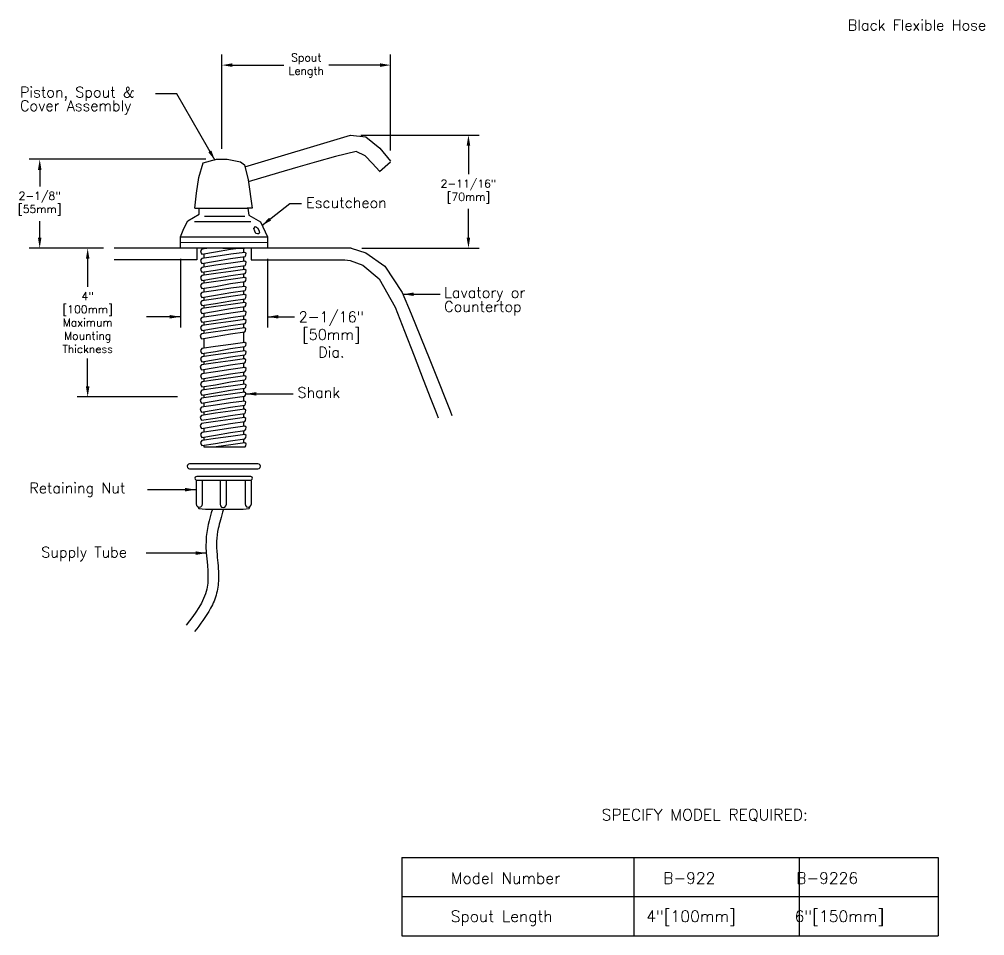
# Model space of a CAD drawing. Header units: inches. Extents: x 14 to 79.8, y -35.5 to 34.6.
# Drawn here: x 19.61 to 42.43, y 3.6 to 25.26 of the extents above; entities that cross this region are included whole.
import ezdxf

# ---------------------------------------------------------------- set-up
doc = ezdxf.new("R2010")
doc.units = ezdxf.units.IN
doc.header["$MEASUREMENT"] = 0
doc.header["$PDMODE"] = 35
doc.header["$PDSIZE"] = 0.000315
doc.layers.get('0').update_dxf_attribs({"linetype": 'CONTINUOUS'})
doc.layers.get('Defpoints').update_dxf_attribs({"linetype": 'CONTINUOUS'})
doc.layers.add('detail', color=4, linetype='CONTINUOUS')
doc.layers.add('dim', color=1, linetype='CONTINUOUS')
doc.styles.add('DIM_S.5', font='simplex.shx', dxfattribs={"height": 0.1875})
doc.dimstyles.new('DIM_S_7', dxfattribs={"dimtxt": 0.12, "dimasz": 0.25, "dimexe": 0.25, "dimexo": 0.25, "dimgap": 0.09375, "dimtad": 1, "dimtih": 1, "dimtoh": 1, "dimdec": 4, "dimrnd": 0.0625, "dimzin": 0, "dimdsep": 46, "dimlunit": 4, "dimtxsty": 'DIM_S.5', "dimcen": 0.09375, "dimaunit": 1, "dimadec": 0, "dimazin": 0, "dimtfac": 1, "dimtdec": 4, "dimtofl": 0, "dimtmove": 2, "dimatfit": 3, "dimfxl": 1, "dimtolj": 1, "dimtzin": 0, "dimarcsym": 0})

# ---------------------------------------------------------------- blocks, each defined once
blk = doc.blocks.new('*D2')
at = {"color": 0, "linetype": 'ByBlock'}
for p, q in [((28.368, 20.29), (24.189, 20.29)), ((24.439, 20.04), (24.439, 19.651)), ((24.439, 18.44), (24.439, 18.829)), ((25.947, 18.19), (24.189, 18.19))]:
    blk.add_line(p, q, dxfattribs=at)
for points in [[(24.398, 20.04), (24.481, 20.04), (24.439, 20.29)], [(24.398, 18.44), (24.481, 18.44), (24.439, 18.19)]]:
    blk.add_solid(points, dxfattribs=at)
at = {"layer": 'Defpoints', "color": 0, "linetype": 'ByBlock'}
for p in [(28.618, 20.29), (24.439, 18.19), (26.197, 18.19)]:
    blk.add_point(p, dxfattribs=at)
at = {"color": 0, "linetype": 'ByBlock', "insert": (24.439, 19.24), "char_height": 0.1875, "attachment_point": 5, "style": 'DIM_S.5'}
blk.add_mtext('\\A1;2-1/8"\\P[55mm]', dxfattribs=at)
blk = doc.blocks.new('*D3')
at = {"color": 0, "linetype": 'ByBlock'}
for p, q in [((5.175, 22.198), (5.175, 24.424)), ((9.164, 22.153), (9.164, 24.424)), ((5.425, 24.174), (6.639, 24.174)), ((8.914, 24.174), (7.701, 24.174))]:
    blk.add_line(p, q, dxfattribs=at)
for points in [[(5.425, 24.216), (5.425, 24.132), (5.175, 24.174)], [(8.914, 24.216), (8.914, 24.132), (9.164, 24.174)]]:
    blk.add_solid(points, dxfattribs=at)
at = {"layer": 'Defpoints', "color": 0, "linetype": 'ByBlock'}
for p in [(9.164, 24.174), (5.175, 21.948), (9.164, 21.903)]:
    blk.add_point(p, dxfattribs=at)
at = {"color": 0, "linetype": 'ByBlock', "insert": (7.17, 24.165), "char_height": 0.1875, "attachment_point": 5, "style": 'DIM_S.5'}
blk.add_mtext('\\A1;Spout\\PLength', dxfattribs=at)
blk = doc.blocks.new('*D4')
at = {"layer": 'Defpoints', "color": 0, "linetype": 'Continuous'}
for p in [(27.434, 22.522), (27.453, 19.847), (30.224, 19.847)]:
    blk.add_point(p, dxfattribs=at)
at = {"layer": 'dim', "color": 0, "linetype": 'Continuous', "lineweight": -2}
for p, q in [((27.684, 22.522), (30.474, 22.522)), ((30.224, 22.272), (30.224, 21.595)), ((30.224, 20.097), (30.224, 20.774)), ((27.703, 19.847), (30.474, 19.847))]:
    blk.add_line(p, q, dxfattribs=at)
at = {"layer": 'dim', "color": 0, "linetype": 'Continuous'}
for points in [[(30.182, 22.272), (30.265, 22.272), (30.224, 22.522)], [(30.182, 20.097), (30.265, 20.097), (30.224, 19.847)]]:
    blk.add_solid(points, dxfattribs=at)
at = {"layer": 'dim', "color": 0, "linetype": 'Continuous', "insert": (30.224, 21.185), "char_height": 0.1875, "attachment_point": 5, "style": 'DIM_S.5'}
blk.add_mtext('\\A1;2-11/16"\\P[70mm]', dxfattribs=at)
blk = doc.blocks.new('*D5')
at = {"layer": 'Defpoints', "color": 0, "linetype": 'Continuous'}
for p in [(21.848, 19.847), (21.224, 16.33), (23.596, 16.33)]:
    blk.add_point(p, dxfattribs=at)
at = {"layer": 'dim', "color": 0, "linetype": 'Continuous', "lineweight": -2}
for p, q in [((21.598, 19.847), (20.974, 19.847)), ((21.224, 19.597), (21.224, 18.937)), ((21.224, 16.58), (21.224, 17.241)), ((23.346, 16.33), (20.974, 16.33))]:
    blk.add_line(p, q, dxfattribs=at)
at = {"layer": 'dim', "color": 0, "linetype": 'Continuous'}
for points in [[(21.183, 19.597), (21.266, 19.597), (21.224, 19.847)], [(21.183, 16.58), (21.266, 16.58), (21.224, 16.33)]]:
    blk.add_solid(points, dxfattribs=at)
at = {"layer": 'dim', "color": 0, "linetype": 'Continuous', "insert": (21.224, 18.089), "char_height": 0.1875, "attachment_point": 5, "style": 'DIM_S.5'}
blk.add_mtext('\\A1;4"\\P[100mm]\\PMaximum\\PMounting\\PThickness', dxfattribs=at)

msp = doc.modelspace()

# ---------------------------------------------------------------- linework, layer by layer
at = {"layer": 'detail', "linetype": 'Continuous'}
for p, q in [((24.94257, 21.76648), (27.43422, 22.52202)), ((24.83462, 21.89058), (24.93111, 21.81502)), ((25.01385, 21.46468), (25.11034, 20.7915)), ((23.85691, 20.65373), (23.8632, 20.7915)), ((25.11034, 20.7915), (24.9931, 20.7915)), ((25.0134, 20.7915), (25.03452, 20.63043)), ((23.5939, 20.493), (23.85691, 20.65373)), ((25.03452, 20.63043), (25.31016, 20.47239)), ((25.31016, 20.47239), (25.47792, 20.11522)), ((25.47792, 20.11522), (25.47792, 19.84727)), ((27.45332, 19.84727), (21.84808, 19.84727)), ((26.04167, 19.84727), (22.72917, 19.84727)), ((23.80275, 19.84951), (23.80338, 19.57042)), ((25.47792, 19.84727), (24.93111, 19.84727)), ((23.80338, 19.57042), (21.84808, 19.56804))]:
    msp.add_line(p, q, dxfattribs=at)
for points in [[(27.43422, 22.52202), (27.79827, 22.47496), (28.13117, 22.2129), (28.38542, 21.90253)], [(23.95229, 21.86306), (24.26947, 21.94752), (24.52358, 21.94752), (24.83462, 21.89058)], [(27.57205, 22.1292), (27.08371, 22.01125), (26.62979, 21.88803), (26.18843, 21.75922), (25.73782, 21.62447), (25.02102, 21.41465)], [(28.12349, 21.66893), (27.95602, 21.84473), (27.7855, 22.03124), (27.57205, 22.1292)], [(23.75932, 20.7915), (23.79402, 21.14717), (23.85325, 21.51657), (23.95229, 21.86306)], [(24.93111, 21.81502), (25.01385, 21.46468)], [(28.38542, 21.88375), (28.12349, 21.65015)], [(23.75932, 20.7915), (24.9931, 20.7915)], [(23.98271, 20.60629), (24.27844, 20.60723), (24.71718, 20.60759), (24.94262, 20.60764)], [(23.41542, 19.84727), (23.41542, 20.11235), (23.49437, 20.31616), (23.5939, 20.493)], [(23.7506, 20.47915), (24.10928, 20.47915), (24.7422, 20.47915), (25.07975, 20.47915)], [(25.19997, 20.19077), (25.1752, 20.24876), (25.14889, 20.31594), (25.19302, 20.35565)], [(25.19302, 20.35565), (25.23619, 20.32917), (25.26709, 20.27215), (25.28264, 20.2182)], [(23.41606, 20.11337), (25.4779, 20.11528)], [(25.28264, 20.2182), (25.27037, 20.18513), (25.23516, 20.1826), (25.19997, 20.19077)], [(23.41542, 19.98574), (25.47792, 19.98466)], [(23.95924, 19.84727), (24.00742, 19.84727), (23.41542, 19.84727)], [(24.09567, 19.84727), (23.92367, 19.82207), (23.89208, 19.78049), (23.90787, 19.72988), (23.92367, 19.70524), (24.24792, 19.75777), (24.60286, 19.82169), (24.78841, 19.84727)], [(24.09567, 19.84727), (23.92367, 19.82207), (23.89208, 19.78049), (23.90787, 19.72988), (23.92367, 19.70524), (24.24792, 19.75777), (24.60286, 19.82169), (24.78841, 19.84727)], [(23.97025, 19.84727), (23.97025, 19.8289)], [(23.97025, 19.71278), (23.97025, 19.61036)], [(24.39346, 19.84727), (23.9799, 19.84727)], [(24.42107, 19.84727), (24.93111, 19.84727)], [(24.91102, 19.84727), (24.91102, 19.74421)], [(24.91102, 19.64569), (24.91102, 19.53465)], [(27.45332, 19.84727), (25.08527, 19.84727), (25.08502, 19.56999), (27.30032, 19.56804)], [(27.45332, 19.84727), (27.80176, 19.73581), (28.24776, 19.41891), (28.6582, 18.7966)], [(23.97025, 19.49434), (23.97025, 19.40077)], [(24.91102, 19.43607), (24.91102, 19.34013)], [(27.30032, 19.56804), (27.42943, 19.5577), (27.72715, 19.44869), (28.11131, 19.1199), (28.49023, 18.45098)], [(23.97025, 19.28472), (23.97025, 19.20627)], [(24.91102, 19.24163), (24.91102, 19.15021)], [(23.97025, 19.09022), (23.97025, 19.01637)], [(24.91102, 19.05171), (24.91102, 18.94065)], [(23.97025, 18.90034), (23.97025, 18.80679)], [(24.91102, 18.84208), (24.91102, 18.74615)], [(28.6582, 18.7966), (28.86961, 18.29855), (29.09399, 17.75276), (29.31474, 17.20458), (29.51529, 16.69931), (29.67907, 16.28229), (29.78948, 15.99885), (29.82997, 15.89429)], [(23.97025, 18.69072), (23.97025, 18.61229)], [(23.97025, 18.49621), (23.97025, 18.4277)], [(24.91102, 18.64765), (24.91102, 18.56147)], [(23.97025, 18.31161), (23.97025, 18.21803)], [(24.91102, 18.46296), (24.91102, 18.35192)], [(24.91102, 18.2534), (24.91102, 18.15739)], [(28.49023, 18.45098), (28.71069, 17.88852), (28.9396, 17.30176), (29.15532, 16.74716), (29.33621, 16.28114), (29.46062, 15.96013), (29.50689, 15.8406)], [(23.97025, 18.10198), (23.97025, 18.02353)], [(24.91102, 18.05889), (24.91102, 17.96298)], [(23.97025, 17.90746), (23.97025, 17.82919)], [(24.91102, 17.86447), (24.91102, 17.67643)], [(23.97025, 17.71324), (23.97025, 17.67643)], [(23.97025, 17.67643), (23.97025, 17.48062)], [(24.91102, 17.67643), (24.91102, 17.61443)], [(23.97025, 17.36463), (23.97025, 17.28619)], [(24.91102, 17.51593), (24.91102, 17.41993)], [(23.97025, 17.17014), (23.97025, 17.09629)], [(24.91102, 17.32143), (24.91102, 17.23008)], [(24.91102, 17.13151), (24.91102, 17.02045)], [(23.97025, 16.98035), (23.97025, 16.88665)], [(24.91102, 16.92195), (24.91102, 16.82595)], [(23.97025, 16.77065), (23.97025, 16.69221)], [(24.91102, 16.72742), (24.91102, 16.63143)], [(23.97025, 16.57613), (23.97025, 16.49768)], [(24.91102, 16.53292), (24.91102, 16.44158)], [(23.97025, 16.38163), (23.97025, 16.30779)], [(24.90841, 16.3426), (24.90841, 16.23154)], [(23.96764, 16.19144), (23.96764, 16.09773)], [(23.96764, 15.98174), (23.96764, 15.9033)], [(24.90841, 16.13304), (24.90841, 16.03704)], [(24.90841, 15.93851), (24.90841, 15.84251)], [(24.91102, 15.74435), (24.91102, 15.63329)], [(23.97025, 15.59318), (23.97025, 15.49948)], [(24.91102, 15.53478), (24.91102, 15.43878)], [(23.97025, 15.38349), (23.97025, 15.30504)], [(24.91102, 15.34026), (24.91102, 15.24426)], [(23.97025, 15.18899), (23.97025, 15.15294), (24.94364, 15.15294)], [(24.93592, 15.24773), (24.60474, 15.20161), (24.26033, 15.15294)], [(24.93592, 15.24773), (24.60474, 15.20161), (24.26033, 15.15294)], [(24.94364, 15.15294), (24.96053, 15.17784), (24.96844, 15.22654), (24.93592, 15.24773)], [(24.94364, 15.15294), (24.96053, 15.17784), (24.96844, 15.22654), (24.93592, 15.24773)], [(23.79552, 14.36886), (23.7877, 14.33936), (23.7877, 13.80116), (23.79793, 13.76259), (23.82479, 13.73516), (23.86258, 13.72473)], [(23.79552, 14.36886), (23.7877, 14.33936), (23.7877, 13.80116), (23.79793, 13.76259), (23.82479, 13.73516), (23.86258, 13.72473)], [(23.86258, 13.72473), (23.90037, 13.73516), (23.92723, 13.76259), (23.93745, 13.80116), (23.93745, 14.33936), (23.93016, 14.36688)], [(23.86258, 13.72473), (23.90037, 13.73516), (23.92723, 13.76259), (23.93745, 13.80116), (23.93745, 14.33936), (23.93016, 14.36688)], [(24.36272, 14.36688), (24.35381, 14.33325), (24.35381, 13.79505), (24.36403, 13.75647), (24.39089, 13.72905), (24.42868, 13.71861)], [(24.36272, 14.36688), (24.35381, 14.33325), (24.35381, 13.79505), (24.36403, 13.75647), (24.39089, 13.72905), (24.42868, 13.71861)], [(24.42868, 13.71861), (24.46646, 13.72905), (24.49332, 13.75647), (24.50354, 13.79505), (24.50354, 14.33325), (24.49463, 14.36688)], [(24.42868, 13.71861), (24.46646, 13.72905), (24.49332, 13.75647), (24.50354, 13.79505), (24.50354, 14.33325), (24.49463, 14.36688)], [(24.95111, 14.36688), (24.94382, 14.33936), (24.94382, 13.80116), (24.95404, 13.76259), (24.9809, 13.73516), (25.01869, 13.72473)], [(24.95111, 14.36688), (24.94382, 14.33936), (24.94382, 13.80116), (24.95404, 13.76259), (24.9809, 13.73516), (25.01869, 13.72473)], [(25.01869, 13.72473), (25.05649, 13.73516), (25.08337, 13.76259), (25.0936, 13.80116), (25.0936, 14.33936), (25.08578, 14.36886)], [(25.01869, 13.72473), (25.05649, 13.73516), (25.08337, 13.76259), (25.0936, 13.80116), (25.0936, 14.33936), (25.08578, 14.36886)], [(23.82786, 13.73432), (23.85046, 13.69484), (24.00947, 13.67946), (24.89599, 13.67946)], [(23.82786, 13.73432), (23.85046, 13.69484), (24.00947, 13.67946), (24.89599, 13.67946)], [(24.89599, 13.67946), (25.03914, 13.69492), (25.06157, 13.74035)], [(24.89599, 13.67946), (25.03914, 13.69492), (25.06157, 13.74035)]]:
    msp.add_lwpolyline(points, dxfattribs=at)
for points in [[(24.93856, 19.74805), (24.60738, 19.70193), (24.25013, 19.65141), (23.9224, 19.60334), (23.89077, 19.56182), (23.90658, 19.51123), (23.9224, 19.48659), (24.24661, 19.53908), (24.60154, 19.60302), (24.94422, 19.65027), (24.96316, 19.67815), (24.97107, 19.72686)], [(24.93856, 19.74805), (24.60738, 19.70193), (24.25013, 19.65141), (23.9224, 19.60334), (23.89077, 19.56182), (23.90658, 19.51123), (23.9224, 19.48659), (24.24661, 19.53908), (24.60154, 19.60302), (24.94422, 19.65027), (24.96316, 19.67815), (24.97107, 19.72686)], [(24.94117, 19.53885), (24.60999, 19.49271), (24.25274, 19.44218), (23.92501, 19.39414), (23.89339, 19.35262), (23.9092, 19.30204), (23.92501, 19.2774), (24.24923, 19.32989), (24.60416, 19.3938), (24.94685, 19.441), (24.96578, 19.46889), (24.97369, 19.51764)], [(24.94117, 19.53885), (24.60999, 19.49271), (24.25274, 19.44218), (23.92501, 19.39414), (23.89339, 19.35262), (23.9092, 19.30204), (23.92501, 19.2774), (24.24923, 19.32989), (24.60416, 19.3938), (24.94685, 19.441), (24.96578, 19.46889), (24.97369, 19.51764)], [(24.94117, 19.34432), (24.60999, 19.29823), (24.25274, 19.24772), (23.92501, 19.19963), (23.89339, 19.15812), (23.9092, 19.10754), (23.92501, 19.08289), (24.24923, 19.13539), (24.60416, 19.19932), (24.94685, 19.24657), (24.96578, 19.27441), (24.97369, 19.32313)], [(24.94117, 19.34432), (24.60999, 19.29823), (24.25274, 19.24772), (23.92501, 19.19963), (23.89339, 19.15812), (23.9092, 19.10754), (23.92501, 19.08289), (24.24923, 19.13539), (24.60416, 19.19932), (24.94685, 19.24657), (24.96578, 19.27441), (24.97369, 19.32313)], [(24.93856, 19.15404), (24.60738, 19.10794), (24.25013, 19.05743), (23.9224, 19.00935), (23.89077, 18.96783), (23.90658, 18.91723), (23.9224, 18.89259), (24.24661, 18.9451), (24.60154, 19.00904), (24.94422, 19.05629), (24.96316, 19.08417), (24.97107, 19.13287)], [(24.93856, 19.15404), (24.60738, 19.10794), (24.25013, 19.05743), (23.9224, 19.00935), (23.89077, 18.96783), (23.90658, 18.91723), (23.9224, 18.89259), (24.24661, 18.9451), (24.60154, 19.00904), (24.94422, 19.05629), (24.96316, 19.08417), (24.97107, 19.13287)], [(24.94117, 18.94485), (24.60999, 18.89872), (24.25274, 18.84819), (23.92501, 18.80015), (23.89339, 18.75864), (23.9092, 18.70804), (23.92501, 18.68339), (24.24923, 18.73589), (24.60416, 18.79982), (24.94685, 18.84702), (24.96578, 18.87491), (24.97369, 18.92365)], [(24.94117, 18.94485), (24.60999, 18.89872), (24.25274, 18.84819), (23.92501, 18.80015), (23.89339, 18.75864), (23.9092, 18.70804), (23.92501, 18.68339), (24.24923, 18.73589), (24.60416, 18.79982), (24.94685, 18.84702), (24.96578, 18.87491), (24.97369, 18.92365)], [(24.94117, 18.75034), (24.60999, 18.70424), (24.25274, 18.65372), (23.92501, 18.60565), (23.89339, 18.56412), (23.9092, 18.51353), (23.92501, 18.48889), (24.24923, 18.54138), (24.60416, 18.60532), (24.94685, 18.65259), (24.96578, 18.68046), (24.97369, 18.72917)], [(24.94117, 18.75034), (24.60999, 18.70424), (24.25274, 18.65372), (23.92501, 18.60565), (23.89339, 18.56412), (23.9092, 18.51353), (23.92501, 18.48889), (24.24923, 18.54138), (24.60416, 18.60532), (24.94685, 18.65259), (24.96578, 18.68046), (24.97369, 18.72917)], [(24.93856, 18.56531), (24.60738, 18.5192), (24.25013, 18.46871), (23.9224, 18.42069), (23.89077, 18.37911), (23.90658, 18.3285), (23.9224, 18.30385), (24.24661, 18.35638), (24.60154, 18.4203), (24.94422, 18.46753), (24.96316, 18.49542), (24.97107, 18.54412)], [(24.93856, 18.56531), (24.60738, 18.5192), (24.25013, 18.46871), (23.9224, 18.42069), (23.89077, 18.37911), (23.90658, 18.3285), (23.9224, 18.30385), (24.24661, 18.35638), (24.60154, 18.4203), (24.94422, 18.46753), (24.96316, 18.49542), (24.97107, 18.54412)], [(24.94117, 18.35611), (24.60999, 18.31), (24.25274, 18.25948), (23.92501, 18.2114), (23.89339, 18.16989), (23.9092, 18.1193), (23.92501, 18.09466), (24.24923, 18.14715), (24.60416, 18.21109), (24.94685, 18.25834), (24.96578, 18.28622), (24.97369, 18.33492)], [(24.94117, 18.35611), (24.60999, 18.31), (24.25274, 18.25948), (23.92501, 18.2114), (23.89339, 18.16989), (23.9092, 18.1193), (23.92501, 18.09466), (24.24923, 18.14715), (24.60416, 18.21109), (24.94685, 18.25834), (24.96578, 18.28622), (24.97369, 18.33492)], [(24.94117, 18.16159), (24.60999, 18.11549), (24.25274, 18.06498), (23.92501, 18.01689), (23.89339, 17.97536), (23.9092, 17.92477), (23.92501, 17.90013), (24.24923, 17.95264), (24.60416, 18.01658), (24.94685, 18.06383), (24.96578, 18.09171), (24.97369, 18.14041)], [(24.94117, 18.16159), (24.60999, 18.11549), (24.25274, 18.06498), (23.92501, 18.01689), (23.89339, 17.97536), (23.9092, 17.92477), (23.92501, 17.90013), (24.24923, 17.95264), (24.60416, 18.01658), (24.94685, 18.06383), (24.96578, 18.09171), (24.97369, 18.14041)], [(24.93331, 17.96608), (24.60212, 17.91998), (24.24485, 17.86946), (23.91706, 17.82139), (23.88546, 17.77986), (23.90126, 17.72927), (23.91706, 17.70462), (24.2413, 17.75712), (24.59624, 17.82106), (24.93897, 17.86832), (24.95792, 17.8962), (24.96583, 17.9449)], [(24.93331, 17.96608), (24.60212, 17.91998), (24.24485, 17.86946), (23.91706, 17.82139), (23.88546, 17.77986), (23.90126, 17.72927), (23.91706, 17.70462), (24.2413, 17.75712), (24.59624, 17.82106), (24.93897, 17.86832), (24.95792, 17.8962), (24.96583, 17.9449)], [(24.93592, 17.6179), (24.60474, 17.5718), (24.24746, 17.52128), (23.91967, 17.47321), (23.88809, 17.43168), (23.90388, 17.38109), (23.91967, 17.35645), (24.24395, 17.40894), (24.59891, 17.47288), (24.9416, 17.52015), (24.96053, 17.54802), (24.96844, 17.59672)], [(24.93592, 17.6179), (24.60474, 17.5718), (24.24746, 17.52128), (23.91967, 17.47321), (23.88809, 17.43168), (23.90388, 17.38109), (23.91967, 17.35645), (24.24395, 17.40894), (24.59891, 17.47288), (24.9416, 17.52015), (24.96053, 17.54802), (24.96844, 17.59672)], [(24.93592, 17.4234), (24.60474, 17.37729), (24.24746, 17.3268), (23.91967, 17.27878), (23.88809, 17.23719), (23.90388, 17.18659), (23.91967, 17.16194), (24.24395, 17.21448), (24.59891, 17.2784), (24.9416, 17.32564), (24.96053, 17.35352), (24.96844, 17.40222)], [(24.93592, 17.4234), (24.60474, 17.37729), (24.24746, 17.3268), (23.91967, 17.27878), (23.88809, 17.23719), (23.90388, 17.18659), (23.91967, 17.16194), (24.24395, 17.21448), (24.59891, 17.2784), (24.9416, 17.32564), (24.96053, 17.35352), (24.96844, 17.40222)], [(24.93331, 17.23319), (24.60212, 17.18707), (24.24485, 17.13654), (23.91706, 17.0885), (23.88546, 17.04693), (23.90126, 16.99636), (23.91706, 16.97173), (24.2413, 17.02424), (24.59624, 17.08816), (24.93897, 17.13536), (24.95792, 17.16323), (24.96583, 17.21196)], [(24.93331, 17.23319), (24.60212, 17.18707), (24.24485, 17.13654), (23.91706, 17.0885), (23.88546, 17.04693), (23.90126, 16.99636), (23.91706, 16.97173), (24.2413, 17.02424), (24.59624, 17.08816), (24.93897, 17.13536), (24.95792, 17.16323), (24.96583, 17.21196)], [(24.93592, 17.02392), (24.60474, 16.97782), (24.24746, 16.9273), (23.91967, 16.87923), (23.88809, 16.8377), (23.90388, 16.78711), (23.91967, 16.76247), (24.24395, 16.81496), (24.59891, 16.8789), (24.9416, 16.92617), (24.96053, 16.95404), (24.96844, 17.00274)], [(24.93592, 17.02392), (24.60474, 16.97782), (24.24746, 16.9273), (23.91967, 16.87923), (23.88809, 16.8377), (23.90388, 16.78711), (23.91967, 16.76247), (24.24395, 16.81496), (24.59891, 16.8789), (24.9416, 16.92617), (24.96053, 16.95404), (24.96844, 17.00274)], [(24.93592, 16.82939), (24.60474, 16.78329), (24.24746, 16.73277), (23.91967, 16.6847), (23.88809, 16.64317), (23.90388, 16.59258), (23.91967, 16.56794), (24.24395, 16.62043), (24.59891, 16.68437), (24.9416, 16.73164), (24.96053, 16.75952), (24.96844, 16.80822)], [(24.93592, 16.82939), (24.60474, 16.78329), (24.24746, 16.73277), (23.91967, 16.6847), (23.88809, 16.64317), (23.90388, 16.59258), (23.91967, 16.56794), (24.24395, 16.62043), (24.59891, 16.68437), (24.9416, 16.73164), (24.96053, 16.75952), (24.96844, 16.80822)], [(24.9307, 16.44428), (24.59951, 16.39815), (24.24224, 16.34762), (23.91444, 16.29958), (23.88285, 16.25802), (23.89865, 16.20744), (23.91444, 16.18282), (24.23869, 16.23533), (24.59363, 16.29925), (24.93636, 16.34645), (24.9553, 16.37432), (24.96321, 16.42304)], [(24.9307, 16.44428), (24.59951, 16.39815), (24.24224, 16.34762), (23.91444, 16.29958), (23.88285, 16.25802), (23.89865, 16.20744), (23.91444, 16.18282), (24.23869, 16.23533), (24.59363, 16.29925), (24.93636, 16.34645), (24.9553, 16.37432), (24.96321, 16.42304)], [(24.93592, 16.63489), (24.60474, 16.58879), (24.24746, 16.5383), (23.91967, 16.49027), (23.88809, 16.44869), (23.90388, 16.39808), (23.91967, 16.37344), (24.24395, 16.42597), (24.59891, 16.48989), (24.9416, 16.53714), (24.96053, 16.56501), (24.96844, 16.61372)], [(24.93592, 16.63489), (24.60474, 16.58879), (24.24746, 16.5383), (23.91967, 16.49027), (23.88809, 16.44869), (23.90388, 16.39808), (23.91967, 16.37344), (24.24395, 16.42597), (24.59891, 16.48989), (24.9416, 16.53714), (24.96053, 16.56501), (24.96844, 16.61372)], [(24.93331, 16.23501), (24.60213, 16.1889), (24.24485, 16.13839), (23.91706, 16.09032), (23.88547, 16.04879), (23.90127, 15.99819), (23.91706, 15.97355), (24.24134, 16.02604), (24.5963, 16.08999), (24.93899, 16.13725), (24.95792, 16.16513), (24.96583, 16.21383)], [(24.93331, 16.23501), (24.60213, 16.1889), (24.24485, 16.13839), (23.91706, 16.09032), (23.88547, 16.04879), (23.90127, 15.99819), (23.91706, 15.97355), (24.24134, 16.02604), (24.5963, 16.08999), (24.93899, 16.13725), (24.95792, 16.16513), (24.96583, 16.21383)], [(24.93331, 16.0405), (24.60213, 15.99439), (24.24485, 15.9439), (23.91706, 15.89589), (23.88547, 15.8543), (23.90127, 15.8037), (23.91706, 15.77905), (24.24134, 15.83157), (24.5963, 15.89549), (24.93899, 15.94273), (24.95792, 15.97061), (24.96583, 16.01932)], [(24.93331, 16.0405), (24.60213, 15.99439), (24.24485, 15.9439), (23.91706, 15.89589), (23.88547, 15.8543), (23.90127, 15.8037), (23.91706, 15.77905), (24.24134, 15.83157), (24.5963, 15.89549), (24.93899, 15.94273), (24.95792, 15.97061), (24.96583, 16.01932)], [(24.93331, 15.84602), (24.60212, 15.7999), (24.24485, 15.74937), (23.91706, 15.70133), (23.88546, 15.65977), (23.90126, 15.60919), (23.91706, 15.58457), (24.2413, 15.63708), (24.59624, 15.701), (24.93897, 15.7482), (24.95792, 15.77607), (24.96583, 15.82479)], [(24.93331, 15.84602), (24.60212, 15.7999), (24.24485, 15.74937), (23.91706, 15.70133), (23.88546, 15.65977), (23.90126, 15.60919), (23.91706, 15.58457), (24.2413, 15.63708), (24.59624, 15.701), (24.93897, 15.7482), (24.95792, 15.77607), (24.96583, 15.82479)], [(24.93592, 15.63675), (24.60474, 15.59065), (24.24746, 15.54013), (23.91967, 15.49206), (23.88809, 15.45053), (23.90388, 15.39994), (23.91967, 15.3753), (24.24395, 15.42779), (24.59891, 15.49173), (24.9416, 15.539), (24.96053, 15.56688), (24.96844, 15.61558)], [(24.93592, 15.63675), (24.60474, 15.59065), (24.24746, 15.54013), (23.91967, 15.49206), (23.88809, 15.45053), (23.90388, 15.39994), (23.91967, 15.3753), (24.24395, 15.42779), (24.59891, 15.49173), (24.9416, 15.539), (24.96053, 15.56688), (24.96844, 15.61558)], [(24.93592, 15.44225), (24.60474, 15.39614), (24.24746, 15.34565), (23.91967, 15.29763), (23.88809, 15.25605), (23.90388, 15.20545), (23.91967, 15.1808), (24.24395, 15.23332), (24.59891, 15.29724), (24.9416, 15.34447), (24.96053, 15.37236), (24.96844, 15.42106)], [(24.93592, 15.44225), (24.60474, 15.39614), (24.24746, 15.34565), (23.91967, 15.29763), (23.88809, 15.25605), (23.90388, 15.20545), (23.91967, 15.1808), (24.24395, 15.23332), (24.59891, 15.29724), (24.9416, 15.34447), (24.96053, 15.37236), (24.96844, 15.42106)], [(25.24766, 14.63471), (25.27665, 14.64253), (25.29729, 14.6631), (25.30517, 14.69202), (25.29729, 14.72096), (25.27665, 14.74153), (25.24766, 14.74936), (23.63361, 14.74936), (23.60459, 14.74153), (23.58395, 14.72096), (23.5761, 14.69202), (23.58395, 14.6631), (23.60459, 14.64253), (23.63361, 14.63471)], [(25.07858, 14.36688), (25.09977, 14.37272), (25.11482, 14.38807), (25.12056, 14.40968), (25.11482, 14.43128), (25.09977, 14.44664), (25.07858, 14.45249), (23.80269, 14.45249), (23.78151, 14.44664), (23.76648, 14.43128), (23.76076, 14.40968), (23.76648, 14.38807), (23.78151, 14.37272), (23.80269, 14.36688)], [(25.07858, 14.36688), (25.09977, 14.37272), (25.11482, 14.38807), (25.12056, 14.40968), (25.11482, 14.43128), (25.09977, 14.44664), (25.07858, 14.45249), (23.80269, 14.45249), (23.78151, 14.44664), (23.76648, 14.43128), (23.76076, 14.40968), (23.76648, 14.38807), (23.78151, 14.37272), (23.80269, 14.36688)]]:
    msp.add_lwpolyline(points, close=True, dxfattribs=at)
msp.add_spline([(24.17117, 13.68078), (24.0214, 12.9416), (24.04012, 11.79073), (23.55327, 10.9373)], degree=3, dxfattribs=at)
msp.add_open_spline([(24.43496, 13.67985), (24.37356, 13.47819), (24.33722, 13.34931), (24.28943, 13.12116), (24.27482, 13.02122), (24.26675, 12.823), (24.27287, 12.71513), (24.29675, 12.43503), (24.31906, 12.25642), (24.31747, 11.94552), (24.30578, 11.81592), (24.23995, 11.56307), (24.18941, 11.446), (24.02073, 11.13377), (23.88201, 10.95506), (23.75161, 10.78512)], degree=3, knots=[0, 0, 0, 0, 0.4163753, 0.4163753, 0.76347867, 0.76347867, 1.11058205, 1.11058205, 1.6158604, 1.6158604, 1.94622316, 1.94622316, 2.27658593, 2.27658593, 2.88775474, 2.88775474, 2.88775474, 2.88775474], dxfattribs=at)
for p in [(23.41542, 19.84727), (25.47792, 19.84727)]:
    msp.add_point(p, dxfattribs=at)
at = {"layer": 'dim', "linetype": 'Continuous'}
for p, q in [((23.41542, 19.59727), (23.41542, 17.97597)), ((25.47792, 19.59727), (25.47792, 17.97597)), ((28.6531, 5.44934), (41.32204, 5.44934)), ((28.6531, 5.44934), (28.6531, 3.59731)), ((34.1363, 5.44934), (34.1363, 3.59731)), ((38.04214, 5.44934), (38.04214, 3.59731)), ((41.32204, 5.44934), (41.32204, 3.59731)), ((28.6531, 4.52332), (41.32204, 4.52332)), ((28.6531, 3.59731), (41.32204, 3.59731))]:
    msp.add_line(p, q, dxfattribs=at)
msp.add_point((25.47792, 18.22597), dxfattribs=at)

# ---------------------------------------------------------------- texts
at = {"layer": 'dim', "linetype": 'Continuous', "style": 'DIM_S.5'}
for s, height, p in [('Piston, Spout &', 0.25, (19.62451, 23.41023)), ('Cover Assembly', 0.25, (19.62451, 23.0888)), ('Escutcheon', 0.25, (26.38683, 20.79841)), ('Lavatory or', 0.25, (29.64959, 18.67301)), ('Countertop', 0.25, (29.64959, 18.34251)), ('Shank', 0.25, (26.18367, 16.31002)), ('Retaining Nut', 0.25, (19.84499, 14.05466)), ('Supply Tube', 0.25, (20.12767, 12.5363)), ('SPECIFY MODEL REQUIRED:', 0.2688454, (33.3719, 6.32014)), ('Model Number           B-922         B-9226', 0.2688454, (29.80482, 4.82365)), ('Spout Length          4"[100mm]      6"[150mm]', 0.2688454, (29.80482, 3.92266))]:
    msp.add_text(s, height=height, dxfattribs=at).set_placement(p)
at = {"layer": 'dim', "linetype": 'Continuous', "insert": (39.18945, 25.24475), "char_height": 0.25, "width": 4.4336713, "attachment_point": 1, "style": 'DIM_S.5'}
msp.add_mtext('Black Flexible Hose', dxfattribs=at)
at = {"layer": 'dim', "linetype": 'Continuous', "insert": (26.98382, 17.80633), "char_height": 0.25, "attachment_point": 5, "style": 'DIM_S.5'}
msp.add_mtext('2-1/16"\\P[50mm]\\PDia.', dxfattribs=at)

# ---------------------------------------------------------------- dimensions: what is measured, and where the dimension line sits
at = {"layer": 'dim', "linetype": 'Continuous'}
dim = msp.add_linear_dim(base=(28.38542, 24.17385), p1=(24.39652, 21.94752), p2=(28.38542, 21.90253), text='Spout\\PLength', dimstyle='DIM_S_7', override={"dimpost": '\\X'}, dxfattribs=at)
dim.commit()
dim.dimension.update_dxf_attribs({"geometry": '*D3', "text_midpoint": (26.39097, 24.16513), "dimtype": 160, "insert": (19.22115, 0)})
dim = msp.add_linear_dim(base=(30.22375, 19.84727), p1=(27.43422, 22.52202), p2=(27.45332, 19.84727), angle=90, text='2-11/16"\\P[70mm]', dimstyle='DIM_S_7', override={"dimtxt": 0.25, "dimpost": '\\X'}, dxfattribs=at)
dim.commit()
dim.dimension.update_dxf_attribs({"geometry": '*D4', "text_midpoint": (30.22375, 21.18464)})
dim = msp.add_linear_dim(base=(20.09067, 19.84727), p1=(24.26947, 21.94752), p2=(21.84808, 19.84727), angle=90, text='2-1/8"\\P[55mm]', dimstyle='DIM_S_7', override={"dimpost": '\\X'}, dxfattribs=at)
dim.commit()
dim.dimension.update_dxf_attribs({"geometry": '*D2', "text_midpoint": (20.09067, 20.89739), "insert": (-4.34862, 1.65753)})
dim = msp.add_linear_dim(base=(21.22421, 16.33045), p1=(21.84808, 19.84727), p2=(23.59574, 16.33045), angle=90, text='4"\\P[100mm]\\PMaximum\\PMounting\\PThickness', dimstyle='DIM_S_7', override={"dimtxt": 0.25, "dimpost": '\\X'}, dxfattribs=at)
dim.commit()
dim.dimension.update_dxf_attribs({"geometry": '*D5', "text_midpoint": (21.22421, 18.08886), "dimtype": 160})

# ---------------------------------------------------------------- leaders
for points in [[(24.23615, 21.91977), (23.33276, 23.49481), (22.82854, 23.49481)], [(25.33867, 20.37931), (26.0025, 20.90318), (26.28201, 20.90318)], [(28.67988, 18.75851), (29.55639, 18.75851)], [(23.41542, 18.22597), (22.61222, 18.22597)], [(25.47792, 18.22597), (26.11365, 18.22597)], [(24.95745, 16.40359), (26.0807, 16.40359)], [(23.77803, 14.13926), (22.63605, 14.13926)], [(24.03066, 12.64022), (22.60786, 12.64022)]]:
    msp.add_leader(points, dimstyle='DIM_S_7', dxfattribs=at)

doc.saveas('drawing.dxf')
